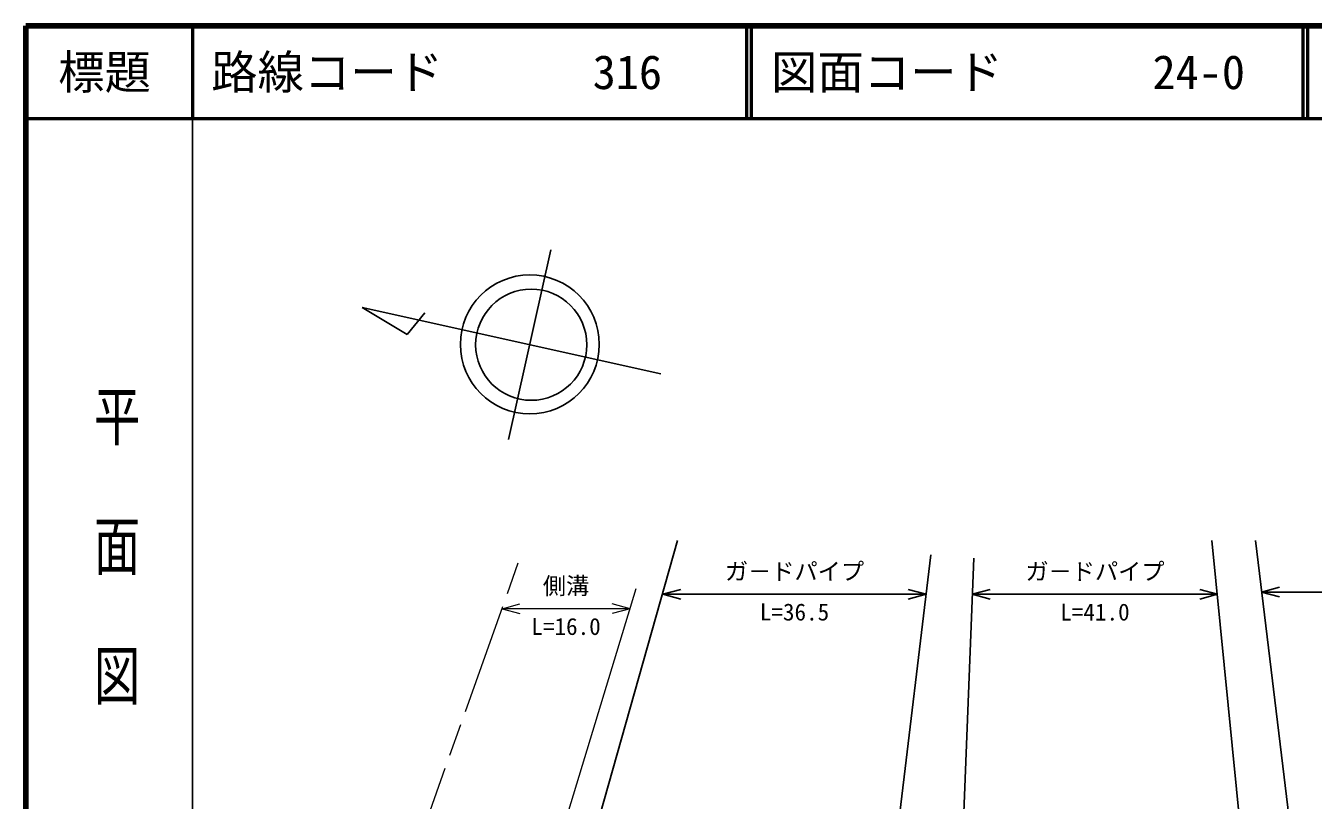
# Model space of a CAD drawing. Units: millimetres, scale not verified. Extents: x 40000 to 680000, y 20000 to 380000.
# Drawn here: x 40000 to 178856, y 296457 to 380000 of the extents above; entities that cross this region are included whole.
import ezdxf
from ezdxf.enums import TextEntityAlignment as Align

# ---------------------------------------------------------------- set-up
doc = ezdxf.new("R2010")
doc.units = ezdxf.units.MM
doc.header["$LTSCALE"] = 1000
doc.linetypes.add('CHAIN', pattern=[18.5, 12, -1.5, 3.5, -1.5])
for name, color, linetype, lineweight in [('S-BGD', 7, 'Continuous', 25), ('S-BMK', 2, 'CHAIN', 13), ('S-STR-HTXT', 7, 'Continuous', 13), ('S-STR-STRC', 7, 'Continuous', 25), ('S-TTL', 2, 'Continuous', 140), ('S-TTL-BAND', 7, 'Continuous', 25), ('S-TTL-LINE', 7, 'Continuous', 50)]:
    doc.layers.add(name, color=color, linetype=linetype, lineweight=lineweight)
doc.layers.add('S-TTL-TXT', color=7, linetype='Continuous')
doc.styles.add('@ＭＳ ゴシック', font='')
doc.styles.add('ＭＳ ゴシック', font='')
doc.styles.get('@ＭＳ ゴシック').set_extended_font_data('@MS Gothic')
doc.styles.get('ＭＳ ゴシック').set_extended_font_data('MS Gothic')

msp = doc.modelspace()

# ---------------------------------------------------------------- linework, layer by layer
at = {"layer": 'S-BGD'}
for p, q in [((92071, 335354), (96641, 355831)), ((108495, 342437), (76287, 349625)), ((76287, 349625), (81132, 346695)), ((81132, 346695), (83029, 349017))]:
    msp.add_line(p, q, dxfattribs=at)
for centre, radius in [((94365, 345634), 7493), ((94517, 345591), 5995)]:
    msp.add_circle(centre, radius, dxfattribs=at)
at = {"layer": 'S-BMK'}
msp.add_line((75016, 271177), (93468, 323027), dxfattribs=at)
at = {"layer": 'S-STR-HTXT'}
for p, q in [((96638, 289014), (105839, 319311)), ((91366, 317120), (93296, 317637)), ((105174, 317120), (91366, 317120)), ((91366, 317120), (93296, 316603)), ((105174, 317120), (103242, 317637)), ((105174, 317120), (103242, 316602))]:
    msp.add_line(p, q, dxfattribs=at)
at = {"layer": 'S-STR-STRC'}
for p, q in [((99565, 286542), (110302, 324473)), ((172223, 280921), (167903, 324462)), ((177830, 281684), (172615, 324468)), ((132125, 277444), (137630, 322944)), ((140430, 276482), (142235, 322564)), ((173292, 318910), (175224, 319427)), ((108704, 318680), (110634, 319197)), ((137114, 318680), (108704, 318680)), ((108704, 318680), (110634, 318163)), ((137114, 318680), (135182, 319198)), ((137114, 318680), (135182, 318163)), ((142082, 318675), (144014, 319192)), ((142082, 318675), (168544, 318675)), ((142082, 318675), (144014, 318157)), ((168544, 318675), (166614, 319192)), ((168544, 318675), (166614, 318158)), ((173292, 318910), (213868, 318910)), ((173292, 318910), (175224, 318392))]:
    msp.add_line(p, q, dxfattribs=at)
at = {"layer": 'S-TTL'}
for p, q in [((40000, 380000), (40000, 20000)), ((680000, 380000), (40000, 380000))]:
    msp.add_line(p, q, dxfattribs=at)
at = {"layer": 'S-TTL-BAND'}
msp.add_line((58000, 370000), (58000, 20000), dxfattribs=at)
at = {"layer": 'S-TTL-LINE'}
for p, q in [((58000, 380000), (58000, 370000)), ((117750, 380000), (117750, 370000)), ((118250, 380000), (118250, 370000)), ((177750, 380000), (177750, 370000)), ((178250, 380000), (178250, 370000)), ((40000, 370000), (680000, 370000))]:
    msp.add_line(p, q, dxfattribs=at)

# ---------------------------------------------------------------- texts
at = {"layer": 'S-STR-HTXT', "style": 'ＭＳ ゴシック'}
msp.add_text('側溝', height=1833, dxfattribs=at).set_placement((98270, 318120), align=Align.BOTTOM_CENTER)
at = {"layer": 'S-STR-HTXT', "style": '@ＭＳ ゴシック'}
msp.add_text('L=16.0', height=1833, dxfattribs=at).set_placement((98270, 316120), align=Align.TOP_CENTER)
at = {"layer": 'S-STR-STRC', "style": 'ＭＳ ゴシック'}
for p in [(122910, 319680), (155314, 319675)]:
    msp.add_text('ガ－ドパイプ', height=1833, dxfattribs=at).set_placement(p, align=Align.BOTTOM_CENTER)
at = {"layer": 'S-STR-STRC', "style": '@ＭＳ ゴシック'}
for s, p in [('L=36.5', (122910, 317680)), ('L=41.0', (155314, 317675))]:
    msp.add_text(s, height=1833, dxfattribs=at).set_placement(p, align=Align.TOP_CENTER)
at = {"layer": 'S-TTL-BAND', "style": '@ＭＳ ゴシック', "width": 1.4}
msp.add_text('平  面  図', height=3666, rotation=270, dxfattribs=at).set_placement((49777, 306475), align=Align.MIDDLE_RIGHT)
at = {"layer": 'S-TTL-TXT', "style": 'ＭＳ ゴシック'}
msp.add_text('標題', height=3666, dxfattribs=at).set_placement((48500, 375000), align=Align.MIDDLE_CENTER)
for s, p in [('路線コード', (60000, 375000)), ('316', (101142, 375000)), ('図面コード', (120380, 375000)), ('24-0', (161521, 375000))]:
    msp.add_text(s, height=3666, dxfattribs=at).set_placement(p, align=Align.MIDDLE_LEFT)

doc.saveas('drawing.dxf')
